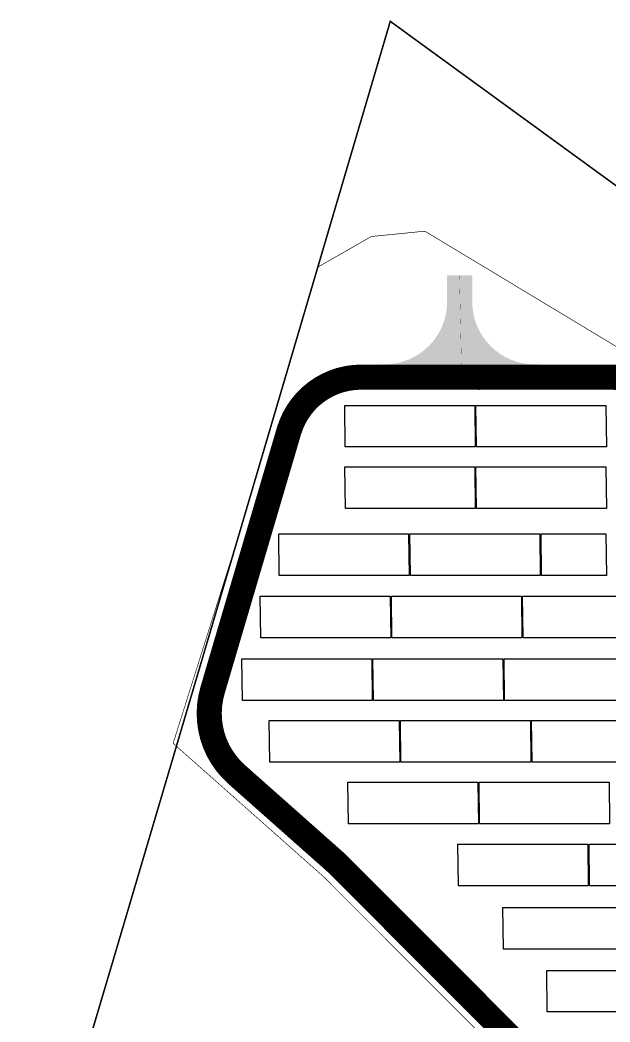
# Model space of a CAD drawing. Header units: metres. Extents: x 1351658 to 1352063, y 7182158 to 7182531.
# Drawn here: x 1351658.5 to 1351752.4, y 7182371.3 to 7182531 of the extents above; entities that cross this region are included whole.
import ezdxf

# ---------------------------------------------------------------- set-up
doc = ezdxf.new("R2010")
doc.units = ezdxf.units.M
doc.linetypes.add('AXES', pattern=[50.800000000000004, 31.75, -6.35, 6.35, -6.35])
doc.linetypes.add('CACHE2', pattern=[4.762499999999999, 3.175, -1.5875])
for name, color, linetype, lineweight in [("- 2BR - Zone d'étude", 1, 'CACHE2', 30), ('UBS-100-Axe voirie', 7, 'Continuous', 0), ('UBS-100-Circulation intérieure SDIS', 252, 'Continuous', 0), ('UBS-100-Clôture', 30, 'LIMITE1', 0)]:
    doc.layers.add(name, color=color, linetype=linetype, lineweight=lineweight)
doc.layers.add('PVcase PV Modules (full frames)', color=142, linetype='Continuous')
doc.layers.add('PVcase PV Modules (optimised)', color=142, linetype='Continuous')
doc.linetypes.add('LIMITE1', pattern='A,6.35,-2.54,[133,ltypeshp.shx,S=2.54,R=0,X=-2.54,Y=0],-2.54,25.4', length=36.83)

# ---------------------------------------------------------------- blocks, each defined once
blk = doc.blocks.new('3P18@15DEG F FX ID1 PVBlock')
at = {"layer": 'PVcase PV Modules (optimised)', "color": 0, "linetype": 'ByBlock', "transparency": 33554687}
blk.add_polyline3d([(0, 0, 1.773945735132677), (20.718, 0, 1.773945735132682), (20.718, -6.620455613385275, 4.600320124836799e-15), (0, -6.620455613385275, 0)], close=True, dxfattribs=at)
blk = doc.blocks.new('3P9@15DEG F FX ID1 PVBlock')
at = {"layer": 'PVcase PV Modules (optimised)', "color": 0, "linetype": 'ByBlock', "transparency": 33554687}
blk.add_polyline3d([(0, 0, 1.773945735132677), (10.35, 0, 1.77394573513268), (10.35, -6.620455613385275, 2.298161660974074e-15), (0, -6.620455613385275, 0)], close=True, dxfattribs=at)
blk = doc.blocks.new('3P18@15DEG F FX ID2 PVBlock')
at = {"layer": 'PVcase PV Modules (optimised)', "color": 0, "linetype": 'ByBlock', "transparency": 33554687}
blk.add_polyline3d([(0, 0, 1.773945735132677), (20.718, 0, 1.773945735132682), (20.718, -6.620455613385275, 4.600320124836799e-15), (0, -6.620455613385275, 0)], close=True, dxfattribs=at)

msp = doc.modelspace()

# ---------------------------------------------------------------- hatches: boundary and pattern name
at = {"layer": 'UBS-100-Circulation intérieure SDIS', "transparency": 33554687}
h = msp.add_hatch(color=256, dxfattribs=at)
h.dxf.hatch_style = 1
edge = h.paths.add_edge_path()
edge.add_line((1351726.512763663, 7182490.329591338), (1351726.513858869, 7182485.988137092))
edge.add_arc((1351716.511282255, 7182486.10911235), 10.00330814920345, 270.4521998580491, 359.30707516324736, ccw=False)
edge.add_line((1351716.590231309, 7182476.10611575), (1351714.197567163, 7182476.087505938))
edge.add_line((1351714.197567163, 7182476.087505938), (1351742.827960035, 7182476.087505938))
edge.add_line((1351742.827960035, 7182476.087505938), (1351740.43529589, 7182476.10611575))
edge.add_arc((1351740.514244943, 7182486.10911235), 10.00330814967369, 180.6929248367526, 269.5478001419509, ccw=False)
edge.add_line((1351730.511668329, 7182485.988137092), (1351730.512763536, 7182490.329591338))
edge.add_line((1351730.512763536, 7182490.329591338), (1351726.512763917, 7182490.328582269))
edge.add_line((1351726.512763917, 7182490.328582269), (1351726.512763663, 7182490.329591338))

# ---------------------------------------------------------------- linework, layer by layer
at = {"layer": "- 2BR - Zone d'étude", "transparency": 33554687, "const_width": 0.25}
msp.add_lwpolyline([(1352052.756601565, 7182366.063898455), (1352000.1, 7182383.88), (1351917.04, 7182412.02), (1351881.7, 7182426.67), (1351837.3, 7182453.42), (1351757.69, 7182501.48), (1351717.46, 7182530.78), (1351708.56, 7182500.58), (1351693.55, 7182449.63), (1351673.25, 7182380.92), (1351658.64, 7182331.6), (1351669.77, 7182322.77), (1351709.19, 7182338.17), (1351742.06, 7182324.1), (1351868.51, 7182269.59), (1351927.8, 7182243.39), (1351961.19, 7182230.81), (1351994.69, 7182218.54), (1352013.29, 7182211.89), (1352013.84, 7182213.53), (1352051.896601565, 7182364.023898456), (1352052.756601565, 7182366.063898455)], close=True, dxfattribs=at)
at = {"layer": 'UBS-100-Axe voirie', "color": 18, "linetype": 'AXES', "ltscale": 0.2, "true_color": 0x000000, "transparency": 33554687, "const_width": 0.02}
msp.add_lwpolyline([(1351728.48157999, 7182490.215411997), (1351728.842303565, 7182474.11021545)], dxfattribs=at)
msp.add_lwpolyline([(1351878.852831483, 7182422.60640912), (1351834.67962811, 7182448.673758054), (1351810.815291849, 7182462.890647612, 0.1303483053755388), (1351805.392376575, 7182464.438556585), (1351775.973829154, 7182464.991975519, -0.09991534141935803), (1351770.951317939, 7182466.104455138), (1351764.177532315, 7182469.106307914, -0.03139152532069385), (1351762.730996606, 7182469.859227295), (1351758.60931596, 7182472.354404794, 0.1372862573893298), (1351752.378393989, 7182474.088917872), (1351731.605012651, 7182474.060489342), (1351712.841771627, 7182474.082960895, 0.3329330231115359), (1351701.316306887, 7182465.473358198), (1351689.152415765, 7182424.174352167, 0.2907490393637305), (1351692.992888155, 7182410.773305548), (1351708.671050713, 7182396.860784046, -0.01522602483920292), (1351709.2468501, 7182396.317610241), (1351749.531408266, 7182355.928075517, -0.03330984779669132)], format="xyb", dxfattribs=at)
at = {"layer": 'UBS-100-Circulation intérieure SDIS', "transparency": 33554687, "const_width": 4}
msp.add_lwpolyline([(1351878.852831483, 7182422.60640912), (1351834.67962811, 7182448.673758054), (1351810.815291849, 7182462.890647612, 0.1303483053755388), (1351805.392376575, 7182464.438556585), (1351775.973829154, 7182464.991975519, -0.09991534141935803), (1351770.951317939, 7182466.104455138), (1351764.177532315, 7182469.106307914, -0.03139152532069385), (1351762.730996606, 7182469.859227295), (1351758.60931596, 7182472.354404794, 0.1372862573893298), (1351752.378393989, 7182474.088917872), (1351731.605012651, 7182474.060489342), (1351712.841771627, 7182474.082960895, 0.3329330231115359), (1351701.316306887, 7182465.473358198), (1351689.152415765, 7182424.174352167, 0.2907490393637305), (1351692.992888155, 7182410.773305548), (1351708.671050713, 7182396.860784046, -0.01522602483920292), (1351709.2468501, 7182396.317610241), (1351749.531408266, 7182355.928075517, -0.03330984779669132)], format="xyb", dxfattribs=at)
at = {"layer": 'UBS-100-Clôture', "ltscale": 0.1, "transparency": 33554687, "const_width": 0.1}
msp.add_lwpolyline([(1351880.789703449, 7182424.946837765), (1351836.209671244, 7182451.254263222), (1351809.160981682, 7182467.368192727), (1351774.012154712, 7182468.029409137), (1351764.818440284, 7182472.103671108), (1351722.964818136, 7182497.34434053), (1351714.438337525, 7182496.492114415), (1351705.911856914, 7182491.605168212), (1351693.5417, 7182449.5724), (1351682.878022117, 7182415.738193853), (1351706.907673208, 7182394.414710554), (1351747.878310951, 7182353.337308416), (1351758.34834531, 7182339.856475567), (1351777.317241749, 7182334.281081687), (1351787.906238738, 7182337.09752878), (1351805.732205424, 7182331.671719818), (1351814.678664458, 7182297.715398206), (1351837.62001536, 7182287.429244041), (1351849.65399263, 7182307.532282795), (1351910.606382876, 7182286.203844809)], dxfattribs=at)

# ---------------------------------------------------------------- block references
at = {"layer": 'PVcase PV Modules (full frames)', "color": 144, "linetype": 'ByBlock', "true_color": 0x007ca5, "transparency": 33554687, "extrusion": (-0.03879464487137078, 0, 0.999247204414055), "rotation": 90}
msp.add_blockref('3P18@15DEG F FX ID1 PVBlock', (-7182469.58042679, 1350694.269110984, -52399.25814972541), dxfattribs=at)
at = {"layer": 'PVcase PV Modules (full frames)', "color": 144, "linetype": 'ByBlock', "true_color": 0x007ca5, "transparency": 33554687, "extrusion": (-0.04268509017507672, 0, 0.9990885761916938), "rotation": 90}
msp.add_blockref('3P18@15DEG F FX ID1 PVBlock', (-7182469.58042679, 1350500.919927097, -57658.09896050018), dxfattribs=at)
at = {"layer": 'PVcase PV Modules (full frames)', "color": 144, "linetype": 'ByBlock', "true_color": 0x007ca5, "transparency": 33554687, "extrusion": (-0.04598815448736854, 0, 0.9989419851256858), "rotation": 90}
msp.add_blockref('3P18@15DEG F FX ID1 PVBlock', (-7182459.779135535, 1350281.986141081, -62123.32555004624), dxfattribs=at)
at = {"layer": 'PVcase PV Modules (full frames)', "color": 144, "linetype": 'ByBlock', "true_color": 0x007ca5, "transparency": 33554687, "extrusion": (-0.04482267034610359, 0, 0.9989949590578746), "rotation": 90}
msp.add_blockref('3P18@15DEG F FX ID1 PVBlock', (-7182459.779135535, 1350374.453947509, -60547.90170173872), dxfattribs=at)
at = {"layer": 'PVcase PV Modules (full frames)', "color": 144, "linetype": 'ByBlock', "true_color": 0x007ca5, "transparency": 33554687, "extrusion": (-0.05459783120663352, 0, 0.9985084260172931), "rotation": 90}
msp.add_blockref('3P18@15DEG F FX ID1 PVBlock', (-7182449.109833986, 1349685.71582163, -73761.64686356622), dxfattribs=at)
at = {"layer": 'PVcase PV Modules (full frames)', "color": 144, "linetype": 'ByBlock', "true_color": 0x007ca5, "transparency": 33554687, "extrusion": (-0.0478601530945555, 0, 0.9988540462679047), "rotation": 90}
msp.add_blockref('3P18@15DEG F FX ID1 PVBlock', (-7182449.109833986, 1350173.540582608, -64654.17537807143), dxfattribs=at)
at = {"layer": 'PVcase PV Modules (full frames)', "color": 156, "linetype": 'ByBlock', "true_color": 0x004080, "transparency": 33554687, "extrusion": (-0.04454768479791703, 0, 0.9990072591223477), "rotation": 90}
msp.add_blockref('3P9@15DEG F FX ID1 PVBlock', (-7182449.109833986, 1350401.419109856, -60176.56846190616), dxfattribs=at)
at = {"layer": 'PVcase PV Modules (full frames)', "color": 144, "linetype": 'ByBlock', "true_color": 0x007ca5, "transparency": 33554687, "extrusion": (-0.0537884551977515, 0, 0.9985523532030954), "rotation": 90}
msp.add_blockref('3P18@15DEG F FX ID1 PVBlock', (-7182439.167761534, 1349742.099926806, -72667.97790152115), dxfattribs=at)
at = {"layer": 'PVcase PV Modules (full frames)', "color": 144, "linetype": 'ByBlock', "true_color": 0x007ca5, "transparency": 33554687, "extrusion": (-0.04888869782721984, 0, 0.9988042326826407), "rotation": 90}
msp.add_blockref('3P18@15DEG F FX ID1 PVBlock', (-7182439.167761534, 1350103.287616576, -66044.880016642), dxfattribs=at)
at = {"layer": 'PVcase PV Modules (full frames)', "color": 144, "linetype": 'ByBlock', "true_color": 0x007ca5, "transparency": 33554687, "extrusion": (-0.04414076682353445, 0, 0.9990253213528826), "rotation": 90}
msp.add_blockref('3P18@15DEG F FX ID1 PVBlock', (-7182439.167761534, 1350422.860905817, -59626.90989530309), dxfattribs=at)
at = {"layer": 'PVcase PV Modules (full frames)', "color": 144, "linetype": 'ByBlock', "true_color": 0x007ca5, "transparency": 33554687, "extrusion": (-0.04640825314161706, 0, 0.998922556578008), "rotation": 90}
msp.add_blockref('3P18@15DEG F FX ID1 PVBlock', (-7182429.190395916, 1350239.262498773, -62692.4140172168), dxfattribs=at)
at = {"layer": 'PVcase PV Modules (full frames)', "color": 144, "linetype": 'ByBlock', "true_color": 0x007ca5, "transparency": 33554687, "extrusion": (-0.0495272219076117, 0, 0.9987727741033564), "rotation": 90}
msp.add_blockref('3P18@15DEG F FX ID1 PVBlock', (-7182429.190395916, 1350057.8287277, -66908.37532570824), dxfattribs=at)
at = {"layer": 'PVcase PV Modules (full frames)', "color": 144, "linetype": 'ByBlock', "true_color": 0x007ca5, "transparency": 33554687, "extrusion": (-0.04398150645491292, 0, 0.9990323453672341), "rotation": 90}
msp.add_blockref('3P18@15DEG F FX ID1 PVBlock', (-7182429.190395916, 1350429.390284203, -59412.02382330857), dxfattribs=at)
at = {"layer": 'PVcase PV Modules (full frames)', "color": 144, "linetype": 'ByBlock', "true_color": 0x007ca5, "transparency": 33554687, "extrusion": (-0.05028934821414326, 0, 0.9987346902236833), "rotation": 90}
msp.add_blockref('3P18@15DEG F FX ID1 PVBlock', (-7182419.362131805, 1349989.831604548, -67938.92730548952), dxfattribs=at)
at = {"layer": 'PVcase PV Modules (full frames)', "color": 144, "linetype": 'ByBlock', "true_color": 0x007ca5, "transparency": 33554687, "extrusion": (-0.04825628054554642, 0, 0.9988349870663871), "rotation": 90}
msp.add_blockref('3P18@15DEG F FX ID1 PVBlock', (-7182419.362131805, 1350146.235470773, -65190.78689708132), dxfattribs=at)
at = {"layer": 'PVcase PV Modules (full frames)', "color": 144, "linetype": 'ByBlock', "true_color": 0x007ca5, "transparency": 33554687, "extrusion": (-0.04302146566601976, 0, 0.9990741481451452), "rotation": 90}
msp.add_blockref('3P18@15DEG F FX ID1 PVBlock', (-7182419.362131805, 1350490.222534489, -58114.66958848784), dxfattribs=at)
at = {"layer": 'PVcase PV Modules (full frames)', "color": 144, "linetype": 'ByBlock', "true_color": 0x007ca5, "transparency": 33554687, "extrusion": (-0.04820238991026177, 0, 0.9988375892040403), "rotation": 90}
msp.add_blockref('3P18@15DEG F FX ID1 PVBlock', (-7182409.531250115, 1350141.364548331, -65118.29584196021), dxfattribs=at)
at = {"layer": 'PVcase PV Modules (full frames)', "color": 144, "linetype": 'ByBlock', "true_color": 0x007ca5, "transparency": 33554687, "extrusion": (-0.04359578057407761, 0, 0.999049251997186), "rotation": 90}
msp.add_blockref('3P18@15DEG F FX ID1 PVBlock', (-7182409.531250115, 1350448.206952832, -58891.38817514344), dxfattribs=at)
at = {"layer": 'PVcase PV Modules (full frames)', "color": 144, "linetype": 'ByBlock', "true_color": 0x007ca5, "transparency": 33554687, "extrusion": (-0.04390945954541595, 0, 0.9990355145651377), "rotation": 90}
msp.add_blockref('3P18@15DEG F FX ID1 PVBlock', (-7182399.672199536, 1350426.240895071, -59315.78808824976), dxfattribs=at)
at = {"layer": 'PVcase PV Modules (full frames)', "color": 144, "linetype": 'ByBlock', "true_color": 0x007ca5, "transparency": 33554687, "extrusion": (-0.03979944886619201, 0, 0.9992076880558652), "rotation": 90}
msp.add_blockref('3P18@15DEG F FX ID1 PVBlock', (-7182399.672199536, 1350679.723632612, -53760.07803195443), dxfattribs=at)
at = {"layer": 'PVcase PV Modules (full frames)', "color": 144, "linetype": 'ByBlock', "true_color": 0x007ca5, "transparency": 33554687, "extrusion": (-0.04221488755111254, 0, 0.9991085542968026), "rotation": 90}
msp.add_blockref('3P18@15DEG F FX ID2 PVBlock', (-7182389.568823795, 1350532.067540165, -57025.54921930749), dxfattribs=at)
at = {"layer": 'PVcase PV Modules (full frames)', "color": 144, "linetype": 'ByBlock', "true_color": 0x007ca5, "transparency": 33554687, "extrusion": (-0.04078758070484209, 0, 0.9991678403853108), "rotation": 90}
msp.add_blockref('3P18@15DEG F FX ID2 PVBlock', (-7182379.544578552, 1350619.121409011, -55096.58457651408), dxfattribs=at)

doc.saveas('drawing.dxf')
